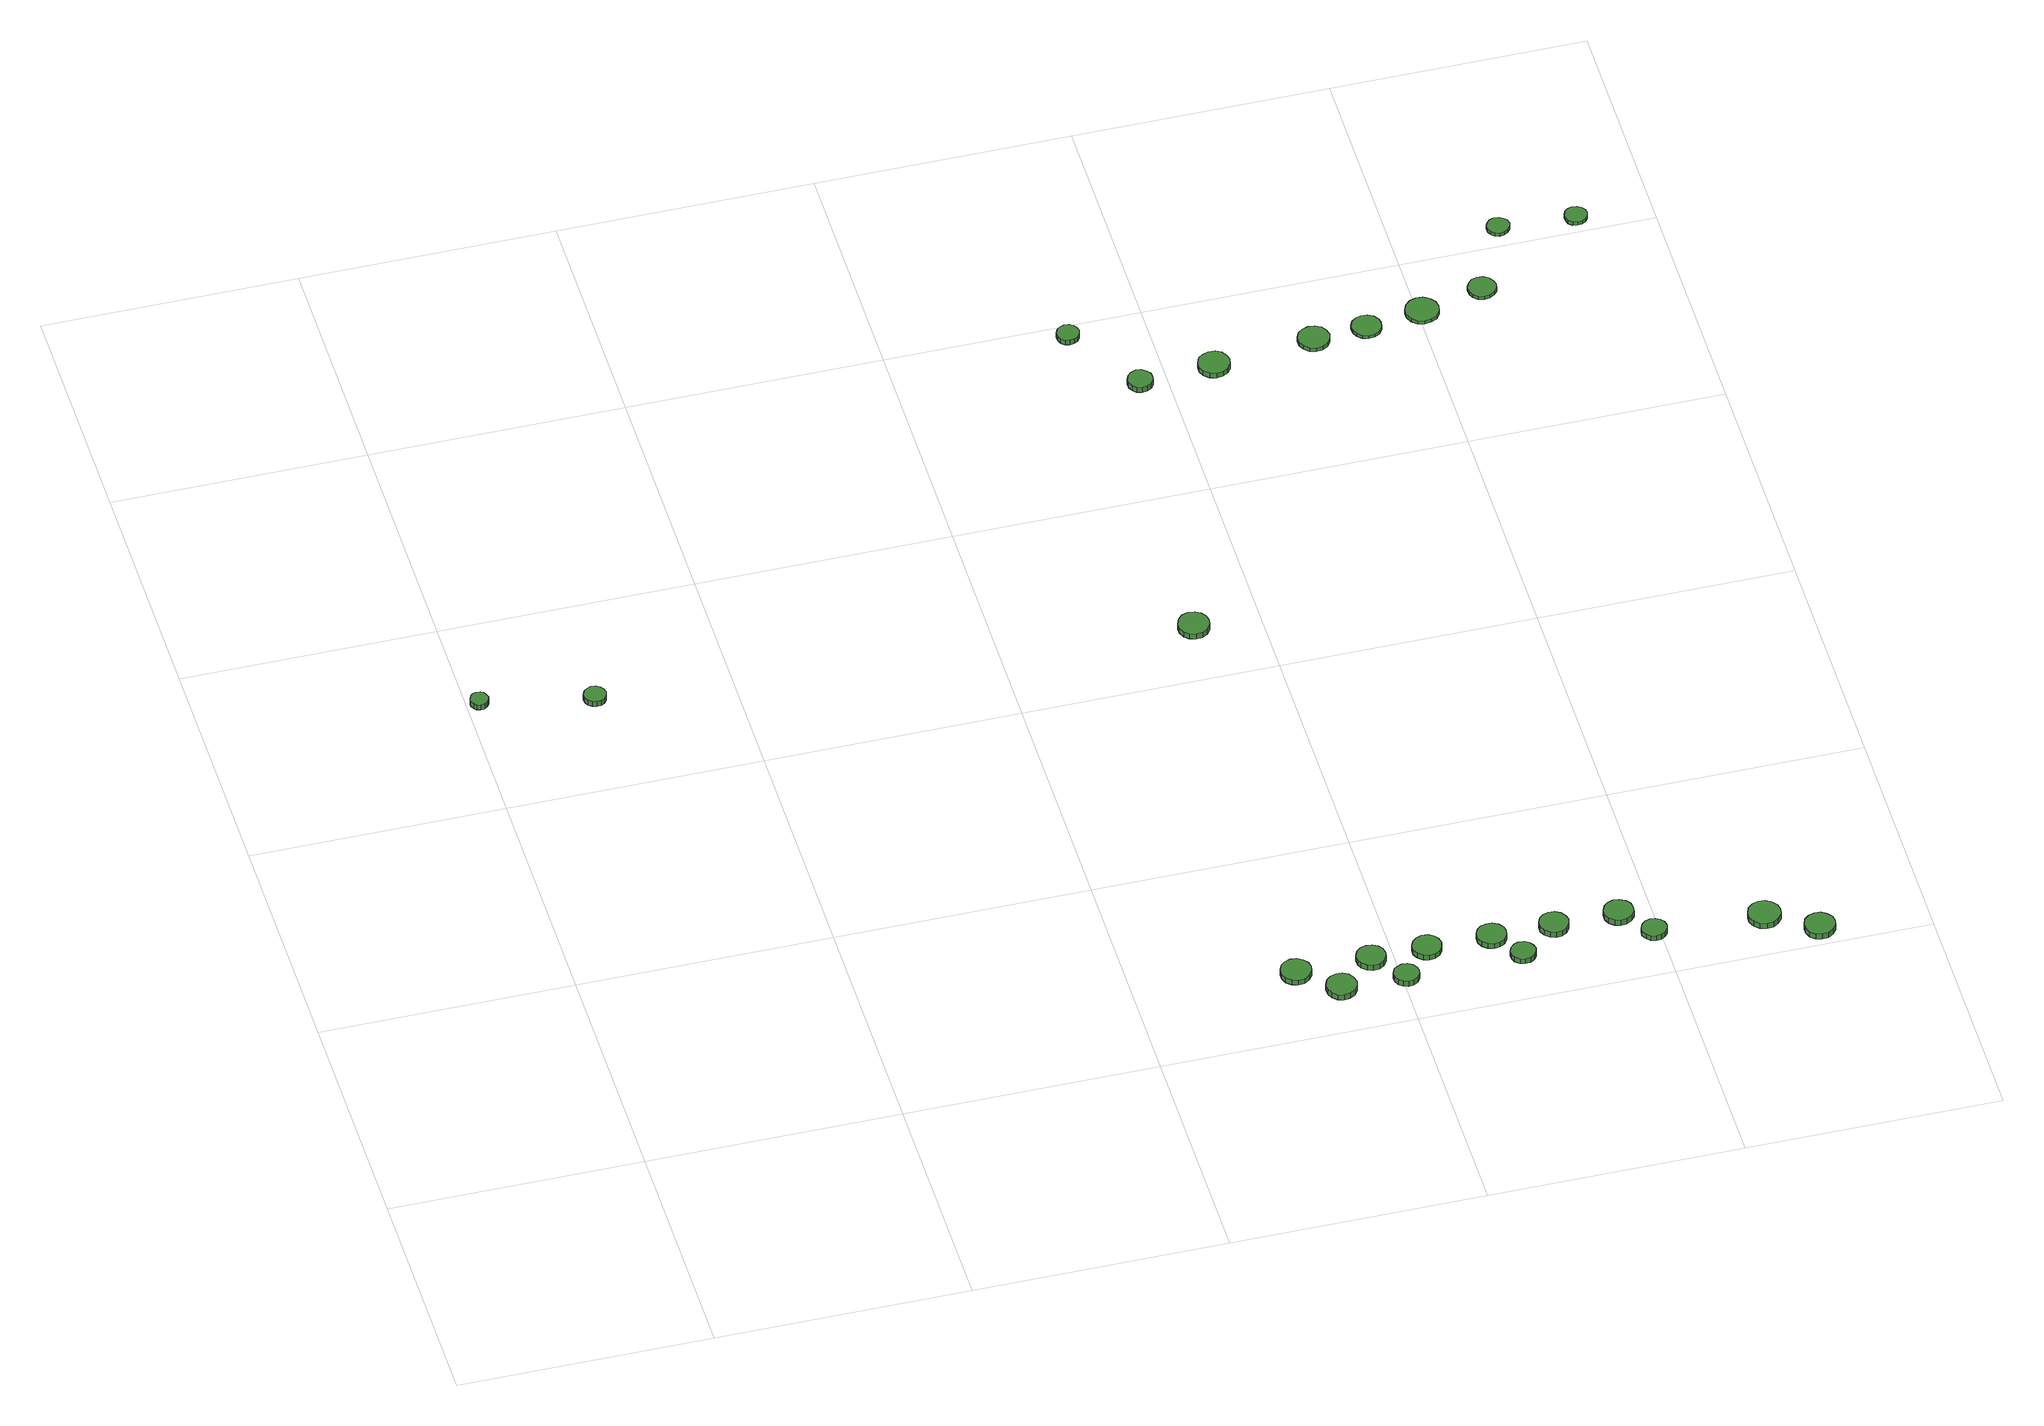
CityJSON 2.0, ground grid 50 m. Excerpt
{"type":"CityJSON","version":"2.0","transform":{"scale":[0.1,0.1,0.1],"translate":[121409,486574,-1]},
"CityObjects":{
"tree1":{"type":"SolitaryVegetationObject","attributes":{"function":"something"},"geometry":[{"type":"MultiSurface","lod":"1","boundaries":[[[0,1,2,3,4,5,6,7,8,9,10,11,12,13,14]],[[15,16,17,18,19,20,21,22,23,24,25,26,27,28,29]],[[0,29,28,1]],[[1,28,27,2]],[[2,27,26,3]],[[3,26,25,4]],[[4,25,24,5]],[[5,24,23,6]],[[6,23,22,7]],[[7,22,21,8]],[[8,21,20,9]],[[9,20,19,10]],[[10,19,18,11]],[[11,18,17,12]],[[12,17,16,13]],[[13,16,15,14]],[[14,15,29,0]]]}]},
"tree2":{"type":"SolitaryVegetationObject","attributes":{"function":"something"},"geometry":[{"type":"MultiSurface","lod":"1","boundaries":[[[30,31,32,33,34,35,36,37,38,39,40,41,42,43,44]],[[45,46,47,48,49,50,51,52,53,54,55,56,57,58,59]],[[30,59,58,31]],[[31,58,57,32]],[[32,57,56,33]],[[33,56,55,34]],[[34,55,54,35]],[[35,54,53,36]],[[36,53,52,37]],[[37,52,51,38]],[[38,51,50,39]],[[39,50,49,40]],[[40,49,48,41]],[[41,48,47,42]],[[42,47,46,43]],[[43,46,45,44]],[[44,45,59,30]]]}]},
"tree3":{"type":"SolitaryVegetationObject","attributes":{"function":"something"},"geometry":[{"type":"MultiSurface","lod":"1","boundaries":[[[60,61,62,63,64,65,66,67,68,69,70,71,72,73,74]],[[75,76,77,78,79,80,81,82,83,84,85,86,87,88,89]],[[60,89,88,61]],[[61,88,87,62]],[[62,87,86,63]],[[63,86,85,64]],[[64,85,84,65]],[[65,84,83,66]],[[66,83,82,67]],[[67,82,81,68]],[[68,81,80,69]],[[69,80,79,70]],[[70,79,78,71]],[[71,78,77,72]],[[72,77,76,73]],[[73,76,75,74]],[[74,75,89,60]]]}]},
"tree4":{"type":"SolitaryVegetationObject","attributes":{"function":"something"},"geometry":[{"type":"MultiSurface","lod":"1","boundaries":[[[90,91,92,93,94,95,96,97,98,99,100,101,102,103,104]],[[105,106,107,108,109,110,111,112,113,114,115,116,117,118,119]],[[90,119,118,91]],[[91,118,117,92]],[[92,117,116,93]],[[93,116,115,94]],[[94,115,114,95]],[[95,114,113,96]],[[96,113,112,97]],[[97,112,111,98]],[[98,111,110,99]],[[99,110,109,100]],[[100,109,108,101]],[[101,108,107,102]],[[102,107,106,103]],[[103,106,105,104]],[[104,105,119,90]]]}]},
"tree5":{"type":"SolitaryVegetationObject","attributes":{"function":"something"},"geometry":[{"type":"MultiSurface","lod":"1","boundaries":[[[120,121,122,123,124,125,126,127,128,129,130,131,132,133,134]],[[135,136,137,138,139,140,141,142,143,144,145,146,147,148,149]],[[120,149,148,121]],[[121,148,147,122]],[[122,147,146,123]],[[123,146,145,124]],[[124,145,144,125]],[[125,144,143,126]],[[126,143,142,127]],[[127,142,141,128]],[[128,141,140,129]],[[129,140,139,130]],[[130,139,138,131]],[[131,138,137,132]],[[132,137,136,133]],[[133,136,135,134]],[[134,135,149,120]]]}]},
"tree6":{"type":"SolitaryVegetationObject","attributes":{"function":"something"},"geometry":[{"type":"MultiSurface","lod":"1","boundaries":[[[150,151,152,153,154,155,156,157,158,159,160,161,162,163,164]],[[165,166,167,168,169,170,171,172,173,174,175,176,177,178,179]],[[150,179,178,151]],[[151,178,177,152]],[[152,177,176,153]],[[153,176,175,154]],[[154,175,174,155]],[[155,174,173,156]],[[156,173,172,157]],[[157,172,171,158]],[[158,171,170,159]],[[159,170,169,160]],[[160,169,168,161]],[[161,168,167,162]],[[162,167,166,163]],[[163,166,165,164]],[[164,165,179,150]]]}]},
"tree7":{"type":"SolitaryVegetationObject","attributes":{"function":"something"},"geometry":[{"type":"MultiSurface","lod":"1","boundaries":[[[180,181,182,183,184,185,186,187,188,189,190,191,192,193,194]],[[195,196,197,198,199,200,201,202,203,204,205,206,207,208,209]],[[180,209,208,181]],[[181,208,207,182]],[[182,207,206,183]],[[183,206,205,184]],[[184,205,204,185]],[[185,204,203,186]],[[186,203,202,187]],[[187,202,201,188]],[[188,201,200,189]],[[189,200,199,190]],[[190,199,198,191]],[[191,198,197,192]],[[192,197,196,193]],[[193,196,195,194]],[[194,195,209,180]]]}]},
"tree8":{"type":"SolitaryVegetationObject","attributes":{"function":"something"},"geometry":[{"type":"MultiSurface","lod":"1","boundaries":[[[210,211,212,213,214,215,216,217,218,219,220,221,222,223,224]],[[225,226,227,228,229,230,231,232,233,234,235,236,237,238,239]],[[210,239,238,211]],[[211,238,237,212]],[[212,237,236,213]],[[213,236,235,214]],[[214,235,234,215]],[[215,234,233,216]],[[216,233,232,217]],[[217,232,231,218]],[[218,231,230,219]],[[219,230,229,220]],[[220,229,228,221]],[[221,228,227,222]],[[222,227,226,223]],[[223,226,225,224]],[[224,225,239,210]]]}]},
"tree9":{"type":"SolitaryVegetationObject","attributes":{"function":"something"},"geometry":[{"type":"MultiSurface","lod":"1","boundaries":[[[240,241,242,243,244,245,246,247,248,249,250,251,252,253,254]],[[255,256,257,258,259,260,261,262,263,264,265,266,267,268,269]],[[240,269,268,241]],[[241,268,267,242]],[[242,267,266,243]],[[243,266,265,244]],[[244,265,264,245]],[[245,264,263,246]],[[246,263,262,247]],[[247,262,261,248]],[[248,261,260,249]],[[249,260,259,250]],[[250,259,258,251]],[[251,258,257,252]],[[252,257,256,253]],[[253,256,255,254]],[[254,255,269,240]]]}]},
"tree10":{"type":"SolitaryVegetationObject","attributes":{"function":"something"},"geometry":[{"type":"MultiSurface","lod":"1","boundaries":[[[270,271,272,273,274,275,276,277,278,279,280,281,282,283,284]],[[285,286,287,288,289,290,291,292,293,294,295,296,297,298,299]],[[270,299,298,271]],[[271,298,297,272]],[[272,297,296,273]],[[273,296,295,274]],[[274,295,294,275]],[[275,294,293,276]],[[276,293,292,277]],[[277,292,291,278]],[[278,291,290,279]],[[279,290,289,280]],[[280,289,288,281]],[[281,288,287,282]],[[282,287,286,283]],[[283,286,285,284]],[[284,285,299,270]]]}]},
"tree11":{"type":"SolitaryVegetationObject","attributes":{"function":"something"},"geometry":[{"type":"MultiSurface","lod":"1","boundaries":[[[300,301,302,303,304,305,306,307,308,309,310,311,312,313,314]],[[315,316,317,318,319,320,321,322,323,324,325,326,327,328,329]],[[300,329,328,301]],[[301,328,327,302]],[[302,327,326,303]],[[303,326,325,304]],[[304,325,324,305]],[[305,324,323,306]],[[306,323,322,307]],[[307,322,321,308]],[[308,321,320,309]],[[309,320,319,310]],[[310,319,318,311]],[[311,318,317,312]],[[312,317,316,313]],[[313,316,315,314]],[[314,315,329,300]]]}]},
"tree12":{"type":"SolitaryVegetationObject","attributes":{"function":"something"},"geometry":[{"type":"MultiSurface","lod":"1","boundaries":[[[330,331,332,333,334,335,336,337,338,339,340,341,342,343,344]],[[345,346,347,348,349,350,351,352,353,354,355,356,357,358,359]],[[330,359,358,331]],[[331,358,357,332]],[[332,357,356,333]],[[333,356,355,334]],[[334,355,354,335]],[[335,354,353,336]],[[336,353,352,337]],[[337,352,351,338]],[[338,351,350,339]],[[339,350,349,340]],[[340,349,348,341]],[[341,348,347,342]],[[342,347,346,343]],[[343,346,345,344]],[[344,345,359,330]]]}]},
"tree13":{"type":"SolitaryVegetationObject","attributes":{"function":"something"},"geometry":[{"type":"MultiSurface","lod":"1","boundaries":[[[360,361,362,363,364,365,366,367,368,369,370,371,372,373,374]],[[375,376,377,378,379,380,381,382,383,384,385,386,387,388,389]],[[360,389,388,361]],[[361,388,387,362]],[[362,387,386,363]],[[363,386,385,364]],[[364,385,384,365]],[[365,384,383,366]],[[366,383,382,367]],[[367,382,381,368]],[[368,381,380,369]],[[369,380,379,370]],[[370,379,378,371]],[[371,378,377,372]],[[372,377,376,373]],[[373,376,375,374]],[[374,375,389,360]]]}]},
"tree14":{"type":"SolitaryVegetationObject","attributes":{"function":"something"},"geometry":[{"type":"MultiSurface","lod":"1","boundaries":[[[390,391,392,393,394,395,396,397,398,399,400,401,402,403,404]],[[405,406,407,408,409,410,411,412,413,414,415,416,417,418,419]],[[390,419,418,391]],[[391,418,417,392]],[[392,417,416,393]],[[393,416,415,394]],[[394,415,414,395]],[[395,414,413,396]],[[396,413,412,397]],[[397,412,411,398]],[[398,411,410,399]],[[399,410,409,400]],[[400,409,408,401]],[[401,408,407,402]],[[402,407,406,403]],[[403,406,405,404]],[[404,405,419,390]]]}]},
"tree15":{"type":"SolitaryVegetationObject","attributes":{"function":"something"},"geometry":[{"type":"MultiSurface","lod":"1","boundaries":[[[420,421,422,423,424,425,426,427,428,429,430,431,432,433,434]],[[435,436,437,438,439,440,441,442,443,444,445,446,447,448,449]],[[420,449,448,421]],[[421,448,447,422]],[[422,447,446,423]],[[423,446,445,424]],[[424,445,444,425]],[[425,444,443,426]],[[426,443,442,427]],[[427,442,441,428]],[[428,441,440,429]],[[429,440,439,430]],[[430,439,438,431]],[[431,438,437,432]],[[432,437,436,433]],[[433,436,435,434]],[[434,435,449,420]]]}]},
"tree16":{"type":"SolitaryVegetationObject","attributes":{"function":"something"},"geometry":[{"type":"MultiSurface","lod":"1","boundaries":[[[450,451,452,453,454,455,456,457,458,459,460,461,462,463,464]],[[465,466,467,468,469,470,471,472,473,474,475,476,477,478,479]],[[450,479,478,451]],[[451,478,477,452]],[[452,477,476,453]],[[453,476,475,454]],[[454,475,474,455]],[[455,474,473,456]],[[456,473,472,457]],[[457,472,471,458]],[[458,471,470,459]],[[459,470,469,460]],[[460,469,468,461]],[[461,468,467,462]],[[462,467,466,463]],[[463,466,465,464]],[[464,465,479,450]]]}]},
"tree17":{"type":"SolitaryVegetationObject","attributes":{"function":"something"},"geometry":[{"type":"MultiSurface","lod":"1","boundaries":[[[480,481,482,483,484,485,486,487,488,489,490,491,492,493,494]],[[495,496,497,498,499,500,501,502,503,504,505,506,507,508,509]],[[480,509,508,481]],[[481,508,507,482]],[[482,507,506,483]],[[483,506,505,484]],[[484,505,504,485]],[[485,504,503,486]],[[486,503,502,487]],[[487,502,501,488]],[[488,501,500,489]],[[489,500,499,490]],[[490,499,498,491]],[[491,498,497,492]],[[492,497,496,493]],[[493,496,495,494]],[[494,495,509,480]]]}]},
"tree18":{"type":"SolitaryVegetationObject","attributes":{"function":"something"},"geometry":[{"type":"MultiSurface","lod":"1","boundaries":[[[510,511,512,513,514,515,516,517,518,519,520,521,522,523,524]],[[525,526,527,528,529,530,531,532,533,534,535,536,537,538,539]],[[510,539,538,511]],[[511,538,537,512]],[[512,537,536,513]],[[513,536,535,514]],[[514,535,534,515]],[[515,534,533,516]],[[516,533,532,517]],[[517,532,531,518]],[[518,531,530,519]],[[519,530,529,520]],[[520,529,528,521]],[[521,528,527,522]],[[522,527,526,523]],[[523,526,525,524]],[[524,525,539,510]]]}]},
"tree19":{"type":"SolitaryVegetationObject","attributes":{"function":"something"},"geometry":[{"type":"MultiSurface","lod":"1","boundaries":[[[540,541,542,543,544,545,546,547,548,549,550,551,552,553,554]],[[555,556,557,558,559,560,561,562,563,564,565,566,567,568,569]],[[540,569,568,541]],[[541,568,567,542]],[[542,567,566,543]],[[543,566,565,544]],[[544,565,564,545]],[[545,564,563,546]],[[546,563,562,547]],[[547,562,561,548]],[[548,561,560,549]],[[549,560,559,550]],[[550,559,558,551]],[[551,558,557,552]],[[552,557,556,553]],[[553,556,555,554]],[[554,555,569,540]]]}]},
"tree20":{"type":"SolitaryVegetationObject","attributes":{"function":"something"},"geometry":[{"type":"MultiSurface","lod":"1","boundaries":[[[570,571,572,573,574,575,576,577,578,579,580,581,582,583,584]],[[585,586,587,588,589,590,591,592,593,594,595,596,597,598,599]],[[570,599,598,571]],[[571,598,597,572]],[[572,597,596,573]],[[573,596,595,574]],[[574,595,594,575]],[[575,594,593,576]],[[576,593,592,577]],[[577,592,591,578]],[[578,591,590,579]],[[579,590,589,580]],[[580,589,588,581]],[[581,588,587,582]],[[582,587,586,583]],[[583,586,585,584]],[[584,585,599,570]]]}]},
"tree21":{"type":"SolitaryVegetationObject","attributes":{"function":"something"},"geometry":[{"type":"MultiSurface","lod":"1","boundaries":[[[600,601,602,603,604,605,606,607,608,609,610,611,612,613,614]],[[615,616,617,618,619,620,621,622,623,624,625,626,627,628,629]],[[600,629,628,601]],[[601,628,627,602]],[[602,627,626,603]],[[603,626,625,604]],[[604,625,624,605]],[[605,624,623,606]],[[606,623,622,607]],[[607,622,621,608]],[[608,621,620,609]],[[609,620,619,610]],[[610,619,618,611]],[[611,618,617,612]],[[612,617,616,613]],[[613,616,615,614]],[[614,615,629,600]]]}]},
"tree22":{"type":"SolitaryVegetationObject","attributes":{"function":"something"},"geometry":[{"type":"MultiSurface","lod":"1","boundaries":[[[630,631,632,633,634,635,636,637,638,639,640,641,642,643,644]],[[645,646,647,648,649,650,651,652,653,654,655,656,657,658,659]],[[630,659,658,631]],[[631,658,657,632]],[[632,657,656,633]],[[633,656,655,634]],[[634,655,654,635]],[[635,654,653,636]],[[636,653,652,637]],[[637,652,651,638]],[[638,651,650,639]],[[639,650,649,640]],[[640,649,648,641]],[[641,648,647,642]],[[642,647,646,643]],[[643,646,645,644]],[[644,645,659,630]]]}]},
"tree23":{"type":"SolitaryVegetationObject","attributes":{"function":"something"},"geometry":[{"type":"MultiSurface","lod":"1","boundaries":[[[660,661,662,663,664,665,666,667,668,669,670,671,672,673,674]],[[675,676,677,678,679,680,681,682,683,684,685,686,687,688,689]],[[660,689,688,661]],[[661,688,687,662]],[[662,687,686,663]],[[663,686,685,664]],[[664,685,684,665]],[[665,684,683,666]],[[666,683,682,667]],[[667,682,681,668]],[[668,681,680,669]],[[669,680,679,670]],[[670,679,678,671]],[[671,678,677,672]],[[672,677,676,673]],[[673,676,675,674]],[[674,675,689,660]]]}]},
"tree24":{"type":"SolitaryVegetationObject","attributes":{"function":"something"},"geometry":[{"type":"MultiSurface","lod":"1","boundaries":[[[690,691,692,693,694,695,696,697,698,699,700,701,702,703,704]],[[705,706,707,708,709,710,711,712,713,714,715,716,717,718,719]],[[690,719,718,691]],[[691,718,717,692]],[[692,717,716,693]],[[693,716,715,694]],[[694,715,714,695]],[[695,714,713,696]],[[696,713,712,697]],[[697,712,711,698]],[[698,711,710,699]],[[699,710,709,700]],[[700,709,708,701]],[[701,708,707,702]],[[702,707,706,703]],[[703,706,705,704]],[[704,705,719,690]]]}]}
},
"vertices":[
[40,1278,31],[38,1286,31],[34,1292,31],[28,1295,31],[20,1296,31],[13,1294,31],[8,1289,31],[5,1282,31],[5,1275,31],[8,1268,31],[13,1263,31],[20,1261,31],[28,1261,31],[34,1265,31],[38,1271,31],[38,1271,18],[34,1265,18],[28,1261,18],[20,1261,18],[13,1263,18],[8,1268,18],[5,1275,18],[5,1282,18],[8,1289,18],[13,1294,18],[20,1296,18],[28,1295,18],[34,1292,18],[38,1286,18],[40,1278,18],
[258,1240,25],[256,1249,25],[251,1256,25],[243,1261,25],[234,1262,25],[226,1259,25],[219,1253,25],[215,1245,25],[215,1236,25],[219,1228,25],[226,1222,25],[234,1219,25],[243,1220,25],[251,1224,25],[256,1231,25],[256,1231,12],[251,1224,12],[243,1220,12],[234,1219,12],[226,1222,12],[219,1228,12],[215,1236,12],[215,1245,12],[219,1253,12],[226,1259,12],[234,1262,12],[243,1261,12],[251,1256,12],[256,1249,12],[258,1240,12],
[1340,177,20],[1338,189,20],[1330,199,20],[1319,206,20],[1307,207,20],[1295,203,20],[1286,195,20],[1281,183,20],[1281,171,20],[1286,159,20],[1295,151,20],[1307,147,20],[1319,148,20],[1330,155,20],[1338,165,20],[1338,165,8],[1330,155,8],[1319,148,8],[1307,147,8],[1295,151,8],[1286,159,8],[1281,171,8],[1281,183,8],[1286,195,8],[1295,203,8],[1307,207,8],[1319,206,8],[1330,199,8],[1338,189,8],[1340,177,8],
[1412,114,22],[1409,126,22],[1402,137,22],[1391,143,22],[1379,144,22],[1367,140,22],[1358,132,22],[1353,120,22],[1353,108,22],[1358,97,22],[1367,88,22],[1379,84,22],[1391,86,22],[1402,92,22],[1409,102,22],[1409,102,9],[1402,92,9],[1391,86,9],[1379,84,9],[1367,88,9],[1358,97,9],[1353,108,9],[1353,120,9],[1358,132,9],[1367,140,9],[1379,144,9],[1391,143,9],[1402,137,9],[1409,126,9],[1412,114,9],
[1484,177,21],[1482,189,21],[1475,198,21],[1465,204,21],[1453,205,21],[1442,202,21],[1433,194,21],[1428,183,21],[1428,171,21],[1433,161,21],[1442,153,21],[1453,149,21],[1465,150,21],[1475,156,21],[1482,166,21],[1482,166,8],[1475,156,8],[1465,150,8],[1453,149,8],[1442,153,8],[1433,161,8],[1428,171,8],[1428,183,8],[1433,194,8],[1442,202,8],[1453,205,8],[1465,204,8],[1475,198,8],[1482,189,8],[1484,177,8],
[1532,112,23],[1530,122,23],[1524,130,23],[1515,136,23],[1505,137,23],[1495,133,23],[1487,127,23],[1483,117,23],[1483,107,23],[1487,98,23],[1495,91,23],[1505,88,23],[1515,89,23],[1524,94,23],[1530,102,23],[1530,102,10],[1524,94,10],[1515,89,10],[1505,88,10],[1495,91,10],[1487,98,10],[1483,107,10],[1483,117,10],[1487,127,10],[1495,133,10],[1505,137,10],[1515,136,10],[1524,130,10],[1530,122,10],[1532,112,10],
[1593,176,21],[1590,188,21],[1583,198,21],[1573,204,21],[1561,205,21],[1550,201,21],[1541,193,21],[1536,182,21],[1536,170,21],[1541,160,21],[1550,152,21],[1561,148,21],[1573,149,21],[1583,155,21],[1590,165,21],[1590,165,9],[1583,155,9],[1573,149,9],[1561,148,9],[1550,152,9],[1541,160,9],[1536,170,9],[1536,182,9],[1541,193,9],[1550,201,9],[1561,205,9],[1573,204,9],[1583,198,9],[1590,188,9],[1593,176,9],
[1401,1139,22],[1398,1152,22],[1391,1162,22],[1380,1168,22],[1367,1170,22],[1355,1166,22],[1346,1157,22],[1341,1145,22],[1341,1133,22],[1346,1121,22],[1355,1113,22],[1367,1109,22],[1380,1110,22],[1391,1116,22],[1398,1127,22],[1398,1127,9],[1391,1116,9],[1380,1110,9],[1367,1109,9],[1355,1113,9],[1346,1121,9],[1341,1133,9],[1341,1145,9],[1346,1157,9],[1355,1166,9],[1367,1170,9],[1380,1168,9],[1391,1162,9],[1398,1152,9],[1401,1139,9],
[1718,176,21],[1716,187,21],[1709,197,21],[1698,203,21],[1687,204,21],[1675,201,21],[1666,193,21],[1661,182,21],[1661,170,21],[1666,159,21],[1675,151,21],[1687,147,21],[1698,148,21],[1709,154,21],[1716,164,21],[1716,164,9],[1709,154,9],[1698,148,9],[1687,147,9],[1675,151,9],[1666,159,9],[1661,170,9],[1661,182,9],[1666,193,9],[1675,201,9],[1687,204,9],[1698,203,9],[1709,197,9],[1716,187,9],[1718,176,9],
[1759,113,24],[1756,123,24],[1750,131,24],[1742,136,24],[1731,137,24],[1722,134,24],[1714,127,24],[1710,118,24],[1710,108,24],[1714,99,24],[1722,92,24],[1731,89,24],[1742,90,24],[1750,95,24],[1756,103,24],[1756,103,12],[1750,95,12],[1742,90,12],[1731,89,12],[1722,92,12],[1714,99,12],[1710,108,12],[1710,118,12],[1714,127,12],[1722,134,12],[1731,137,12],[1742,136,12],[1750,131,12],[1756,123,12],[1759,113,12],
[1839,175,22],[1836,186,22],[1829,196,22],[1819,202,22],[1807,203,22],[1796,200,22],[1787,192,22],[1782,181,22],[1782,169,22],[1787,158,22],[1796,150,22],[1807,146,22],[1819,147,22],[1829,153,22],[1836,163,22],[1836,163,9],[1829,153,9],[1819,147,9],[1807,146,9],[1796,150,9],[1787,158,9],[1782,169,9],[1782,181,9],[1787,192,9],[1796,200,9],[1807,203,9],[1819,202,9],[1829,196,9],[1836,186,9],[1839,175,9],
[1371,1967,22],[1369,1976,22],[1364,1983,22],[1356,1988,22],[1347,1989,22],[1339,1986,22],[1332,1980,22],[1328,1972,22],[1328,1963,22],[1332,1954,22],[1339,1948,22],[1347,1946,22],[1356,1947,22],[1364,1951,22],[1369,1958,22],[1369,1958,10],[1364,1951,10],[1356,1947,10],[1347,1946,10],[1339,1948,10],[1332,1954,10],[1328,1963,10],[1328,1972,10],[1332,1980,10],[1339,1986,10],[1347,1989,10],[1356,1988,10],[1364,1983,10],[1369,1976,10],[1371,1967,10],
[1964,174,23],[1962,186,23],[1955,195,23],[1944,201,23],[1932,203,23],[1921,199,23],[1912,191,23],[1907,180,23],[1907,168,23],[1912,157,23],[1921,149,23],[1932,145,23],[1944,147,23],[1955,153,23],[1962,162,23],[1962,162,10],[1955,153,10],[1944,147,10],[1932,145,10],[1921,149,10],[1912,157,10],[1907,168,10],[1907,180,10],[1912,191,10],[1921,199,10],[1932,203,10],[1944,201,10],[1955,195,10],[1962,186,10],[1964,174,10],
[1471,1807,25],[1469,1817,25],[1463,1825,25],[1454,1831,25],[1444,1832,25],[1434,1828,25],[1427,1822,25],[1423,1812,25],[1423,1802,25],[1427,1793,25],[1434,1786,25],[1444,1783,25],[1454,1784,25],[1463,1789,25],[1469,1797,25],[1469,1797,12],[1463,1789,12],[1454,1784,12],[1444,1783,12],[1434,1786,12],[1427,1793,12],[1423,1802,12],[1423,1812,12],[1427,1822,12],[1434,1828,12],[1444,1832,12],[1454,1831,12],[1463,1825,12],[1469,1817,12],[1471,1807,12],
[2012,110,24],[2010,120,24],[2004,128,24],[1995,133,24],[1985,134,24],[1975,131,24],[1968,125,24],[1963,115,24],[1963,105,24],[1968,96,24],[1975,89,24],[1985,86,24],[1995,87,24],[2004,92,24],[2010,100,24],[2010,100,12],[2004,92,12],[1995,87,12],[1985,86,12],[1975,89,12],[1968,96,12],[1963,105,12],[1963,115,12],[1968,125,12],[1975,131,12],[1985,134,12],[1995,133,12],[2004,128,12],[2010,120,12],[2012,110,12],
[1624,1821,19],[1621,1833,19],[1614,1844,19],[1603,1850,19],[1590,1851,19],[1578,1847,19],[1568,1839,19],[1563,1827,19],[1563,1814,19],[1568,1803,19],[1578,1794,19],[1590,1790,19],[1603,1792,19],[1614,1798,19],[1621,1808,19],[1621,1808,7],[1614,1798,7],[1603,1792,7],[1590,1790,7],[1578,1794,7],[1568,1803,7],[1563,1814,7],[1563,1827,7],[1568,1839,7],[1578,1847,7],[1590,1851,7],[1603,1850,7],[1614,1844,7],[1621,1833,7],[1624,1821,7],
[2229,95,25],[2226,108,25],[2218,119,25],[2207,126,25],[2194,127,25],[2181,123,25],[2171,114,25],[2166,102,25],[2166,89,25],[2171,77,25],[2181,68,25],[2194,64,25],[2207,65,25],[2218,72,25],[2226,82,25],[2226,82,12],[2218,72,12],[2207,65,12],[2194,64,12],[2181,68,12],[2171,77,12],[2166,89,12],[2166,102,12],[2171,114,12],[2181,123,12],[2194,127,12],[2207,126,12],[2218,119,12],[2226,108,12],[2229,95,12],
[2319,38,26],[2317,50,26],[2309,60,26],[2299,67,26],[2286,68,26],[2274,64,26],[2265,56,26],[2260,44,26],[2260,32,26],[2265,20,26],[2274,12,26],[2286,8,26],[2299,9,26],[2309,16,26],[2317,26,26],[2317,26,13],[2309,16,13],[2299,9,13],[2286,8,13],[2274,12,13],[2265,20,13],[2260,32,13],[2260,44,13],[2265,56,13],[2274,64,13],[2286,68,13],[2299,67,13],[2309,60,13],[2317,50,13],[2319,38,13],
[1823,1842,16],[1820,1854,16],[1813,1865,16],[1802,1871,16],[1789,1872,16],[1777,1868,16],[1767,1860,16],[1762,1848,16],[1762,1835,16],[1767,1824,16],[1777,1815,16],[1789,1811,16],[1802,1812,16],[1813,1819,16],[1820,1829,16],[1820,1829,7],[1813,1819,7],[1802,1812,7],[1789,1811,7],[1777,1815,7],[1767,1824,7],[1762,1835,7],[1762,1848,7],[1767,1860,7],[1777,1868,7],[1789,1872,7],[1802,1871,7],[1813,1865,7],[1820,1854,7],[1823,1842,7],
[1925,1849,14],[1923,1860,14],[1916,1870,14],[1905,1876,14],[1893,1877,14],[1882,1874,14],[1873,1866,14],[1868,1855,14],[1868,1843,14],[1873,1832,14],[1882,1824,14],[1893,1820,14],[1905,1821,14],[1916,1827,14],[1923,1837,14],[1923,1837,7],[1916,1827,7],[1905,1821,7],[1893,1820,7],[1882,1824,7],[1873,1832,7],[1868,1843,7],[1868,1855,7],[1873,1866,7],[1882,1874,7],[1893,1877,7],[1905,1876,7],[1916,1870,7],[1923,1860,7],[1925,1849,7],
[2041,1864,15],[2038,1877,15],[2030,1888,15],[2018,1895,15],[2005,1896,15],[1992,1892,15],[1982,1883,15],[1976,1870,15],[1976,1857,15],[1982,1844,15],[1992,1835,15],[2005,1831,15],[2018,1833,15],[2030,1839,15],[2038,1850,15],[2038,1850,7],[2030,1839,7],[2018,1833,7],[2005,1831,7],[1992,1835,7],[1982,1844,7],[1976,1857,7],[1976,1870,7],[1982,1883,7],[1992,1892,7],[2005,1896,7],[2018,1895,7],[2030,1888,7],[2038,1877,7],[2041,1864,7],
[2160,1894,15],[2158,1905,15],[2151,1914,15],[2141,1920,15],[2130,1921,15],[2119,1918,15],[2111,1910,15],[2106,1900,15],[2106,1888,15],[2111,1878,15],[2119,1870,15],[2130,1867,15],[2141,1868,15],[2151,1874,15],[2158,1883,15],[2158,1883,7],[2151,1874,7],[2141,1868,7],[2130,1867,7],[2119,1870,7],[2111,1878,7],[2106,1888,7],[2106,1900,7],[2111,1910,7],[2119,1918,7],[2130,1921,7],[2141,1920,7],[2151,1914,7],[2158,1905,7],[2160,1894,7],
[2228,2048,15],[2226,2057,15],[2220,2064,15],[2212,2069,15],[2203,2070,15],[2194,2067,15],[2188,2061,15],[2184,2053,15],[2184,2043,15],[2188,2035,15],[2194,2029,15],[2203,2026,15],[2212,2027,15],[2220,2032,15],[2226,2039,15],[2226,2039,7],[2220,2032,7],[2212,2027,7],[2203,2026,7],[2194,2029,7],[2188,2035,7],[2184,2043,7],[2184,2053,7],[2188,2061,7],[2194,2067,7],[2203,2070,7],[2212,2069,7],[2220,2064,7],[2226,2057,7],[2228,2048,7],
[2376,2039,15],[2374,2048,15],[2369,2055,15],[2361,2060,15],[2352,2061,15],[2343,2058,15],[2336,2052,15],[2333,2044,15],[2333,2035,15],[2336,2026,15],[2343,2020,15],[2352,2018,15],[2361,2019,15],[2369,2023,15],[2374,2030,15],[2374,2030,7],[2369,2023,7],[2361,2019,7],[2352,2018,7],[2343,2020,7],[2336,2026,7],[2333,2035,7],[2333,2044,7],[2336,2052,7],[2343,2058,7],[2352,2061,7],[2361,2060,7],[2369,2055,7],[2374,2048,7],[2376,2039,7]
]}
